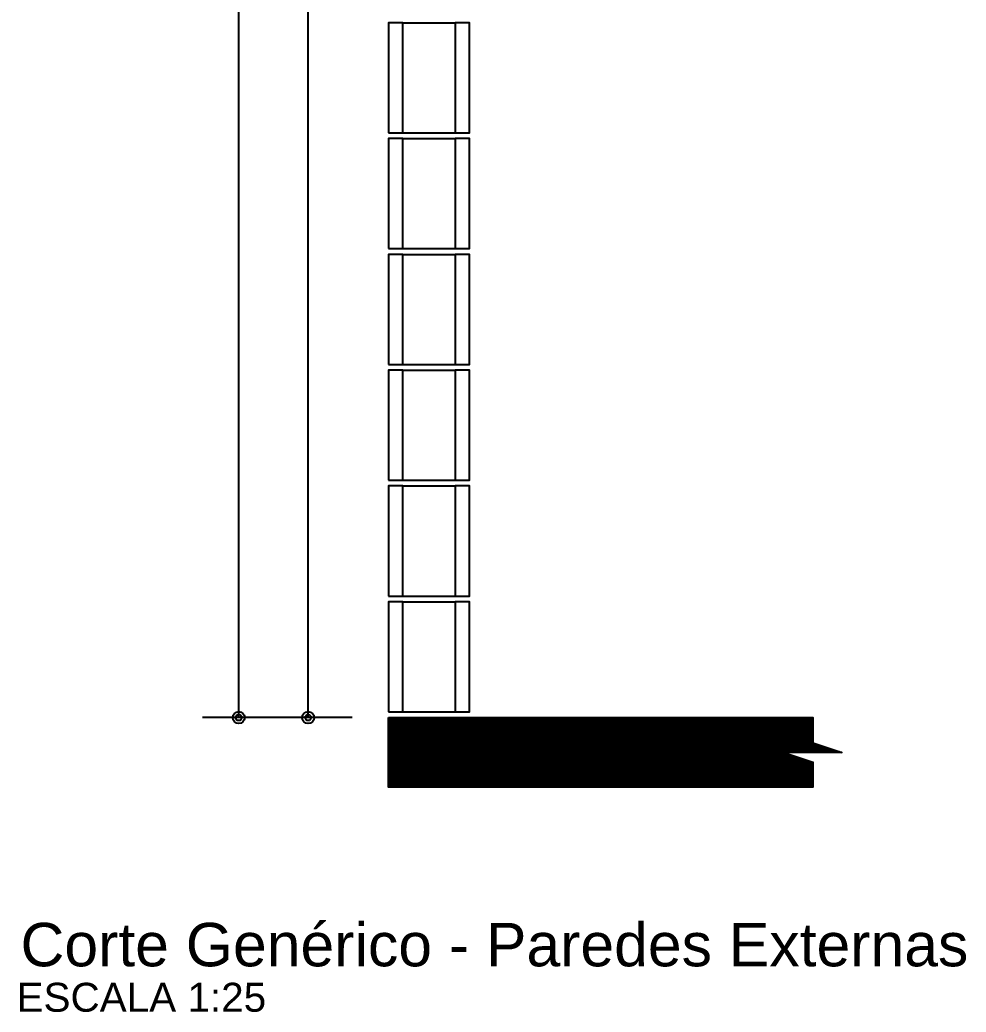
# Model space of a CAD drawing. Extents: x 0 to 119, y 0 to 84.
# Drawn here: x 59.1 to 65.64, y 51.87 to 58.72 of the extents above; entities that cross this region are included whole.
import ezdxf

# ---------------------------------------------------------------- set-up
doc = ezdxf.new("R2010")
doc.units = 0
doc.header["$MEASUREMENT"] = 0
for name, color, linetype in [('10', 252, 'CONTINUOUS'), ('24', 7, 'CONTINUOUS'), ('29', 9, 'CONTINUOUS'), ('32', 250, 'CONTINUOUS'), ('6', 178, 'CONTINUOUS')]:
    doc.layers.add(name, color=color, linetype=linetype)
doc.styles.add('TQS_ARIAL', font='arial.ttf')

msp = doc.modelspace()

# ---------------------------------------------------------------- linework, layer by layer
at = {"layer": '10', "color": 252, "linetype": 'Continuous'}
for p, q in [((61.746483, 58.703802), (62.106483, 58.703802)), ((61.746483, 57.943802), (62.106483, 57.943802)), ((61.746483, 57.903802), (62.106483, 57.903802)), ((61.746483, 57.143802), (62.106483, 57.143802)), ((61.746483, 57.103802), (62.106483, 57.103802)), ((61.746483, 56.343802), (62.106483, 56.343802)), ((61.746483, 56.303802), (62.106483, 56.303802)), ((61.746483, 55.543802), (62.106483, 55.543802)), ((61.746483, 55.503802), (62.106483, 55.503802)), ((61.746483, 54.743802), (62.106483, 54.743802)), ((61.746483, 54.703802), (62.106483, 54.703802)), ((61.746483, 53.943802), (62.106483, 53.943802))]:
    msp.add_line(p, q, dxfattribs=at)
for points in [[(61.646483, 57.943802), (61.746483, 57.943802), (61.746483, 58.703802), (61.646483, 58.703802), (61.646483, 57.943802)], [(62.106483, 57.943802), (62.206483, 57.943802), (62.206483, 58.703802), (62.106483, 58.703802), (62.106483, 57.943802)], [(61.646483, 57.143802), (61.746483, 57.143802), (61.746483, 57.903802), (61.646483, 57.903802), (61.646483, 57.143802)], [(62.106483, 57.143802), (62.206483, 57.143802), (62.206483, 57.903802), (62.106483, 57.903802), (62.106483, 57.143802)], [(61.646483, 56.343802), (61.746483, 56.343802), (61.746483, 57.103802), (61.646483, 57.103802), (61.646483, 56.343802)], [(62.106483, 56.343802), (62.206483, 56.343802), (62.206483, 57.103802), (62.106483, 57.103802), (62.106483, 56.343802)], [(61.646483, 55.543802), (61.746483, 55.543802), (61.746483, 56.303802), (61.646483, 56.303802), (61.646483, 55.543802)], [(62.106483, 55.543802), (62.206483, 55.543802), (62.206483, 56.303802), (62.106483, 56.303802), (62.106483, 55.543802)], [(61.646483, 54.743802), (61.746483, 54.743802), (61.746483, 55.503802), (61.646483, 55.503802), (61.646483, 54.743802)], [(62.106483, 54.743802), (62.206483, 54.743802), (62.206483, 55.503802), (62.106483, 55.503802), (62.106483, 54.743802)], [(61.646483, 53.943802), (61.746483, 53.943802), (61.746483, 54.703802), (61.646483, 54.703802), (61.646483, 53.943802)], [(62.106483, 53.943802), (62.206483, 53.943802), (62.206483, 54.703802), (62.106483, 54.703802), (62.106483, 53.943802)]]:
    msp.add_lwpolyline(points, dxfattribs=at)
at = {"layer": '29', "color": 9, "linetype": 'Continuous'}
for p, q in [((61.646483, 53.429902), (62.120383, 53.903802)), ((61.646483, 53.444044), (62.10624, 53.903802)), ((61.646483, 53.458186), (62.092098, 53.903802)), ((61.646483, 53.472328), (62.077956, 53.903802)), ((61.646483, 53.48647), (62.063814, 53.903802)), ((61.646483, 53.500613), (62.049672, 53.903802)), ((61.646483, 53.514755), (62.03553, 53.903802)), ((61.646483, 53.528897), (62.021388, 53.903802)), ((61.646483, 53.543039), (62.007246, 53.903802)), ((61.646483, 53.557181), (61.993103, 53.903802)), ((61.646483, 53.571323), (61.978961, 53.903802)), ((61.646483, 53.585465), (61.964819, 53.903802)), ((61.646483, 53.599607), (61.950677, 53.903802)), ((61.646483, 53.61375), (61.936535, 53.903802)), ((61.646483, 53.627892), (61.922393, 53.903802)), ((61.646483, 53.642034), (61.908251, 53.903802)), ((61.646483, 53.656176), (61.894108, 53.903802)), ((61.646483, 53.670318), (61.879966, 53.903802)), ((61.646483, 53.68446), (61.865824, 53.903802)), ((61.646483, 53.698602), (61.851682, 53.903802)), ((61.646483, 53.712745), (61.83754, 53.903802)), ((61.646483, 53.726887), (61.823398, 53.903802)), ((61.646483, 53.741029), (61.809256, 53.903802)), ((61.646483, 53.755171), (61.795113, 53.903802)), ((61.646483, 53.769313), (61.780971, 53.903802)), ((61.646483, 53.783455), (61.766829, 53.903802)), ((61.646483, 53.797597), (61.752687, 53.903802)), ((61.646483, 53.81174), (61.738545, 53.903802)), ((61.646483, 53.825882), (61.724403, 53.903802)), ((61.646483, 53.840024), (61.710261, 53.903802)), ((61.646483, 53.854166), (61.696119, 53.903802)), ((61.646483, 53.868308), (61.681976, 53.903802)), ((61.646483, 53.88245), (61.667834, 53.903802)), ((61.646483, 53.896592), (61.653692, 53.903802)), ((61.646483, 53.894765), (62.117446, 53.423802)), ((61.646483, 53.880623), (62.103304, 53.423802)), ((61.651588, 53.903802), (62.131588, 53.423802)), ((61.654525, 53.423802), (62.134525, 53.903802)), ((61.665731, 53.903802), (62.145731, 53.423802)), ((61.668667, 53.423802), (62.148667, 53.903802)), ((61.679873, 53.903802), (62.159873, 53.423802)), ((61.682809, 53.423802), (62.162809, 53.903802)), ((61.694015, 53.903802), (62.174015, 53.423802)), ((61.696951, 53.423802), (62.176951, 53.903802)), ((61.708157, 53.903802), (62.188157, 53.423802)), ((61.711093, 53.423802), (62.191093, 53.903802)), ((61.722299, 53.903802), (62.202299, 53.423802)), ((61.725235, 53.423802), (62.205235, 53.903802)), ((61.736441, 53.903802), (62.216441, 53.423802)), ((61.739378, 53.423802), (62.219378, 53.903802)), ((61.750583, 53.903802), (62.230583, 53.423802)), ((61.75352, 53.423802), (62.23352, 53.903802)), ((61.764725, 53.903802), (62.244725, 53.423802)), ((61.767662, 53.423802), (62.247662, 53.903802)), ((61.778868, 53.903802), (62.258868, 53.423802)), ((61.781804, 53.423802), (62.261804, 53.903802)), ((61.79301, 53.903802), (62.27301, 53.423802)), ((61.795946, 53.423802), (62.275946, 53.903802)), ((61.807152, 53.903802), (62.287152, 53.423802)), ((61.810088, 53.423802), (62.290088, 53.903802)), ((61.821294, 53.903802), (62.301294, 53.423802)), ((61.82423, 53.423802), (62.30423, 53.903802)), ((61.835436, 53.903802), (62.315436, 53.423802)), ((61.838373, 53.423802), (62.318373, 53.903802)), ((61.849578, 53.903802), (62.329578, 53.423802)), ((61.852515, 53.423802), (62.332515, 53.903802)), ((61.86372, 53.903802), (62.34372, 53.423802)), ((61.866657, 53.423802), (62.346657, 53.903802)), ((61.877863, 53.903802), (62.357863, 53.423802)), ((61.880799, 53.423802), (62.360799, 53.903802)), ((61.892005, 53.903802), (62.372005, 53.423802)), ((61.894941, 53.423802), (62.374941, 53.903802)), ((61.906147, 53.903802), (62.386147, 53.423802)), ((61.909083, 53.423802), (62.389083, 53.903802)), ((61.920289, 53.903802), (62.400289, 53.423802)), ((61.923225, 53.423802), (62.403225, 53.903802)), ((61.934431, 53.903802), (62.414431, 53.423802)), ((61.937367, 53.423802), (62.417367, 53.903802)), ((61.948573, 53.903802), (62.428573, 53.423802)), ((61.95151, 53.423802), (62.43151, 53.903802)), ((61.962715, 53.903802), (62.442715, 53.423802)), ((61.965652, 53.423802), (62.445652, 53.903802)), ((61.976857, 53.903802), (62.456857, 53.423802)), ((61.979794, 53.423802), (62.459794, 53.903802)), ((61.991, 53.903802), (62.471, 53.423802)), ((61.993936, 53.423802), (62.473936, 53.903802)), ((62.005142, 53.903802), (62.485142, 53.423802)), ((62.008078, 53.423802), (62.488078, 53.903802)), ((62.019284, 53.903802), (62.499284, 53.423802)), ((62.02222, 53.423802), (62.50222, 53.903802)), ((62.033426, 53.903802), (62.513426, 53.423802)), ((62.036362, 53.423802), (62.516362, 53.903802)), ((62.047568, 53.903802), (62.527568, 53.423802)), ((62.050505, 53.423802), (62.530505, 53.903802)), ((62.06171, 53.903802), (62.54171, 53.423802)), ((62.064647, 53.423802), (62.544647, 53.903802)), ((62.075852, 53.903802), (62.555852, 53.423802)), ((62.078789, 53.423802), (62.558789, 53.903802)), ((62.089995, 53.903802), (62.569995, 53.423802)), ((62.092931, 53.423802), (62.572931, 53.903802)), ((62.104137, 53.903802), (62.584137, 53.423802)), ((62.107073, 53.423802), (62.587073, 53.903802)), ((62.118279, 53.903802), (62.598279, 53.423802)), ((62.121215, 53.423802), (62.601215, 53.903802)), ((62.132421, 53.903802), (62.612421, 53.423802)), ((62.135357, 53.423802), (62.615357, 53.903802)), ((62.146563, 53.903802), (62.626563, 53.423802)), ((62.149499, 53.423802), (62.629499, 53.903802)), ((62.160705, 53.903802), (62.640705, 53.423802)), ((62.163642, 53.423802), (62.643642, 53.903802)), ((62.174847, 53.903802), (62.654847, 53.423802)), ((62.177784, 53.423802), (62.657784, 53.903802)), ((62.18899, 53.903802), (62.66899, 53.423802)), ((62.191926, 53.423802), (62.671926, 53.903802)), ((62.203132, 53.903802), (62.683132, 53.423802)), ((62.206068, 53.423802), (62.686068, 53.903802)), ((62.217274, 53.903802), (62.697274, 53.423802)), ((62.22021, 53.423802), (62.70021, 53.903802)), ((62.231416, 53.903802), (62.711416, 53.423802)), ((62.234352, 53.423802), (62.714352, 53.903802)), ((62.245558, 53.903802), (62.725558, 53.423802)), ((62.248494, 53.423802), (62.728494, 53.903802)), ((62.2597, 53.903802), (62.7397, 53.423802)), ((62.262637, 53.423802), (62.742637, 53.903802)), ((62.273842, 53.903802), (62.753842, 53.423802)), ((62.276779, 53.423802), (62.756779, 53.903802)), ((62.287984, 53.903802), (62.767984, 53.423802)), ((62.290921, 53.423802), (62.770921, 53.903802)), ((62.302127, 53.903802), (62.782127, 53.423802)), ((62.305063, 53.423802), (62.785063, 53.903802)), ((62.316269, 53.903802), (62.796269, 53.423802)), ((62.319205, 53.423802), (62.799205, 53.903802)), ((62.330411, 53.903802), (62.810411, 53.423802)), ((62.333347, 53.423802), (62.813347, 53.903802)), ((62.344553, 53.903802), (62.824553, 53.423802)), ((62.347489, 53.423802), (62.827489, 53.903802)), ((62.358695, 53.903802), (62.838695, 53.423802)), ((62.361632, 53.423802), (62.841632, 53.903802)), ((62.372837, 53.903802), (62.852837, 53.423802)), ((62.375774, 53.423802), (62.855774, 53.903802)), ((62.386979, 53.903802), (62.866979, 53.423802)), ((62.389916, 53.423802), (62.869916, 53.903802)), ((62.401122, 53.903802), (62.881122, 53.423802)), ((62.404058, 53.423802), (62.884058, 53.903802)), ((62.415264, 53.903802), (62.895264, 53.423802)), ((62.4182, 53.423802), (62.8982, 53.903802)), ((62.429406, 53.903802), (62.909406, 53.423802)), ((62.432342, 53.423802), (62.912342, 53.903802)), ((62.443548, 53.903802), (62.923548, 53.423802)), ((62.446484, 53.423802), (62.926484, 53.903802)), ((62.45769, 53.903802), (62.93769, 53.423802)), ((62.460626, 53.423802), (62.940626, 53.903802)), ((62.471832, 53.903802), (62.951832, 53.423802)), ((62.474769, 53.423802), (62.954769, 53.903802)), ((62.485974, 53.903802), (62.965974, 53.423802)), ((62.488911, 53.423802), (62.968911, 53.903802)), ((62.500117, 53.903802), (62.980117, 53.423802)), ((62.503053, 53.423802), (62.983053, 53.903802)), ((62.514259, 53.903802), (62.994259, 53.423802)), ((62.517195, 53.423802), (62.997195, 53.903802)), ((62.528401, 53.903802), (63.008401, 53.423802)), ((62.531337, 53.423802), (63.011337, 53.903802)), ((62.542543, 53.903802), (63.022543, 53.423802)), ((62.545479, 53.423802), (63.025479, 53.903802)), ((62.556685, 53.903802), (63.036685, 53.423802)), ((62.559621, 53.423802), (63.039621, 53.903802)), ((62.570827, 53.903802), (63.050827, 53.423802)), ((62.573764, 53.423802), (63.053764, 53.903802)), ((62.584969, 53.903802), (63.064969, 53.423802)), ((62.587906, 53.423802), (63.067906, 53.903802)), ((62.599111, 53.903802), (63.079111, 53.423802)), ((62.602048, 53.423802), (63.082048, 53.903802)), ((62.613254, 53.903802), (63.093254, 53.423802)), ((62.61619, 53.423802), (63.09619, 53.903802)), ((62.627396, 53.903802), (63.107396, 53.423802)), ((62.630332, 53.423802), (63.110332, 53.903802)), ((62.641538, 53.903802), (63.121538, 53.423802)), ((62.644474, 53.423802), (63.124474, 53.903802)), ((62.65568, 53.903802), (63.13568, 53.423802)), ((62.658616, 53.423802), (63.138616, 53.903802)), ((62.669822, 53.903802), (63.149822, 53.423802)), ((62.672759, 53.423802), (63.152759, 53.903802)), ((62.683964, 53.903802), (63.163964, 53.423802)), ((62.686901, 53.423802), (63.166901, 53.903802)), ((62.698106, 53.903802), (63.178106, 53.423802)), ((62.701043, 53.423802), (63.181043, 53.903802)), ((62.712249, 53.903802), (63.192249, 53.423802)), ((62.715185, 53.423802), (63.195185, 53.903802)), ((62.726391, 53.903802), (63.206391, 53.423802)), ((62.729327, 53.423802), (63.209327, 53.903802)), ((62.740533, 53.903802), (63.220533, 53.423802)), ((62.743469, 53.423802), (63.223469, 53.903802)), ((62.754675, 53.903802), (63.234675, 53.423802)), ((62.757611, 53.423802), (63.237611, 53.903802)), ((62.768817, 53.903802), (63.248817, 53.423802)), ((62.771753, 53.423802), (63.251753, 53.903802)), ((62.782959, 53.903802), (63.262959, 53.423802)), ((62.785896, 53.423802), (63.265896, 53.903802)), ((62.797101, 53.903802), (63.277101, 53.423802)), ((62.800038, 53.423802), (63.280038, 53.903802)), ((62.811243, 53.903802), (63.291243, 53.423802)), ((62.81418, 53.423802), (63.29418, 53.903802)), ((62.825386, 53.903802), (63.305386, 53.423802)), ((62.828322, 53.423802), (63.308322, 53.903802)), ((62.839528, 53.903802), (63.319528, 53.423802)), ((62.842464, 53.423802), (63.322464, 53.903802)), ((62.85367, 53.903802), (63.33367, 53.423802)), ((62.856606, 53.423802), (63.336606, 53.903802)), ((62.867812, 53.903802), (63.347812, 53.423802)), ((62.870748, 53.423802), (63.350748, 53.903802)), ((62.881954, 53.903802), (63.361954, 53.423802)), ((62.884891, 53.423802), (63.364891, 53.903802)), ((62.896096, 53.903802), (63.376096, 53.423802)), ((62.899033, 53.423802), (63.379033, 53.903802)), ((62.910238, 53.903802), (63.390238, 53.423802)), ((62.913175, 53.423802), (63.393175, 53.903802)), ((62.924381, 53.903802), (63.404381, 53.423802)), ((62.927317, 53.423802), (63.407317, 53.903802)), ((62.938523, 53.903802), (63.418523, 53.423802)), ((62.941459, 53.423802), (63.421459, 53.903802)), ((62.952665, 53.903802), (63.432665, 53.423802)), ((62.955601, 53.423802), (63.435601, 53.903802)), ((62.966807, 53.903802), (63.446807, 53.423802)), ((62.969743, 53.423802), (63.449743, 53.903802)), ((62.980949, 53.903802), (63.460949, 53.423802)), ((62.983885, 53.423802), (63.463885, 53.903802)), ((62.995091, 53.903802), (63.475091, 53.423802)), ((62.998028, 53.423802), (63.478028, 53.903802)), ((63.009233, 53.903802), (63.489233, 53.423802)), ((63.01217, 53.423802), (63.49217, 53.903802)), ((63.023376, 53.903802), (63.503376, 53.423802)), ((63.026312, 53.423802), (63.506312, 53.903802)), ((63.037518, 53.903802), (63.517518, 53.423802)), ((63.040454, 53.423802), (63.520454, 53.903802)), ((63.05166, 53.903802), (63.53166, 53.423802)), ((63.054596, 53.423802), (63.534596, 53.903802)), ((63.065802, 53.903802), (63.545802, 53.423802)), ((63.068738, 53.423802), (63.548738, 53.903802)), ((63.079944, 53.903802), (63.559944, 53.423802)), ((63.08288, 53.423802), (63.56288, 53.903802)), ((63.094086, 53.903802), (63.574086, 53.423802)), ((63.097023, 53.423802), (63.577023, 53.903802)), ((63.108228, 53.903802), (63.588228, 53.423802)), ((63.111165, 53.423802), (63.591165, 53.903802)), ((63.12237, 53.903802), (63.60237, 53.423802)), ((63.125307, 53.423802), (63.605307, 53.903802)), ((63.136513, 53.903802), (63.616513, 53.423802)), ((63.139449, 53.423802), (63.619449, 53.903802)), ((63.150655, 53.903802), (63.630655, 53.423802)), ((63.153591, 53.423802), (63.633591, 53.903802)), ((63.164797, 53.903802), (63.644797, 53.423802)), ((63.167733, 53.423802), (63.647733, 53.903802)), ((63.178939, 53.903802), (63.658939, 53.423802)), ((63.181875, 53.423802), (63.661875, 53.903802)), ((63.193081, 53.903802), (63.673081, 53.423802)), ((63.196018, 53.423802), (63.676018, 53.903802)), ((63.207223, 53.903802), (63.687223, 53.423802)), ((63.21016, 53.423802), (63.69016, 53.903802)), ((63.221365, 53.903802), (63.701365, 53.423802)), ((63.224302, 53.423802), (63.704302, 53.903802)), ((63.235508, 53.903802), (63.715508, 53.423802)), ((63.238444, 53.423802), (63.718444, 53.903802)), ((63.24965, 53.903802), (63.72965, 53.423802)), ((63.252586, 53.423802), (63.732586, 53.903802)), ((63.263792, 53.903802), (63.743792, 53.423802)), ((63.266728, 53.423802), (63.746728, 53.903802)), ((63.277934, 53.903802), (63.757934, 53.423802)), ((63.28087, 53.423802), (63.76087, 53.903802)), ((63.292076, 53.903802), (63.772076, 53.423802)), ((63.295012, 53.423802), (63.775012, 53.903802)), ((63.306218, 53.903802), (63.786218, 53.423802)), ((63.309155, 53.423802), (63.789155, 53.903802)), ((63.32036, 53.903802), (63.80036, 53.423802)), ((63.323297, 53.423802), (63.803297, 53.903802)), ((63.334503, 53.903802), (63.814503, 53.423802)), ((63.337439, 53.423802), (63.817439, 53.903802)), ((63.348645, 53.903802), (63.828645, 53.423802)), ((63.351581, 53.423802), (63.831581, 53.903802)), ((63.362787, 53.903802), (63.842787, 53.423802)), ((63.365723, 53.423802), (63.845723, 53.903802)), ((63.376929, 53.903802), (63.856929, 53.423802)), ((63.379865, 53.423802), (63.859865, 53.903802)), ((63.391071, 53.903802), (63.871071, 53.423802)), ((63.394007, 53.423802), (63.874007, 53.903802)), ((63.405213, 53.903802), (63.885213, 53.423802)), ((63.40815, 53.423802), (63.88815, 53.903802)), ((63.419355, 53.903802), (63.899355, 53.423802)), ((63.422292, 53.423802), (63.902292, 53.903802)), ((63.433497, 53.903802), (63.913497, 53.423802)), ((63.436434, 53.423802), (63.916434, 53.903802)), ((63.44764, 53.903802), (63.92764, 53.423802)), ((63.450576, 53.423802), (63.930576, 53.903802)), ((63.461782, 53.903802), (63.941782, 53.423802)), ((63.464718, 53.423802), (63.944718, 53.903802)), ((63.475924, 53.903802), (63.955924, 53.423802)), ((63.47886, 53.423802), (63.95886, 53.903802)), ((63.490066, 53.903802), (63.970066, 53.423802)), ((63.493002, 53.423802), (63.973002, 53.903802)), ((63.504208, 53.903802), (63.984208, 53.423802)), ((63.507145, 53.423802), (63.987145, 53.903802)), ((63.51835, 53.903802), (63.99835, 53.423802)), ((63.521287, 53.423802), (64.001287, 53.903802)), ((63.532492, 53.903802), (64.012492, 53.423802)), ((63.535429, 53.423802), (64.015429, 53.903802)), ((63.546635, 53.903802), (64.026635, 53.423802)), ((63.549571, 53.423802), (64.029571, 53.903802)), ((63.560777, 53.903802), (64.040777, 53.423802)), ((63.563713, 53.423802), (64.043713, 53.903802)), ((63.574919, 53.903802), (64.054919, 53.423802)), ((63.577855, 53.423802), (64.057855, 53.903802)), ((63.589061, 53.903802), (64.069061, 53.423802)), ((63.591997, 53.423802), (64.071997, 53.903802)), ((63.603203, 53.903802), (64.083203, 53.423802)), ((63.606139, 53.423802), (64.086139, 53.903802)), ((63.617345, 53.903802), (64.097345, 53.423802)), ((63.620282, 53.423802), (64.100282, 53.903802)), ((63.631487, 53.903802), (64.111487, 53.423802)), ((63.634424, 53.423802), (64.114424, 53.903802)), ((63.645629, 53.903802), (64.125629, 53.423802)), ((63.648566, 53.423802), (64.128566, 53.903802)), ((63.659772, 53.903802), (64.139772, 53.423802)), ((63.662708, 53.423802), (64.142708, 53.903802)), ((63.673914, 53.903802), (64.153914, 53.423802)), ((63.67685, 53.423802), (64.15685, 53.903802)), ((63.688056, 53.903802), (64.168056, 53.423802)), ((63.690992, 53.423802), (64.170992, 53.903802)), ((63.702198, 53.903802), (64.182198, 53.423802)), ((63.705134, 53.423802), (64.185134, 53.903802)), ((63.71634, 53.903802), (64.19634, 53.423802)), ((63.719277, 53.423802), (64.199277, 53.903802)), ((63.730482, 53.903802), (64.210482, 53.423802)), ((63.733419, 53.423802), (64.213419, 53.903802)), ((63.744624, 53.903802), (64.224624, 53.423802)), ((63.747561, 53.423802), (64.227561, 53.903802)), ((63.758767, 53.903802), (64.238767, 53.423802)), ((63.761703, 53.423802), (64.241703, 53.903802)), ((63.772909, 53.903802), (64.252909, 53.423802)), ((63.775845, 53.423802), (64.255845, 53.903802)), ((63.787051, 53.903802), (64.267051, 53.423802)), ((63.789987, 53.423802), (64.269987, 53.903802)), ((63.801193, 53.903802), (64.281193, 53.423802)), ((63.804129, 53.423802), (64.284129, 53.903802)), ((63.815335, 53.903802), (64.295335, 53.423802)), ((63.818271, 53.423802), (64.298271, 53.903802)), ((63.829477, 53.903802), (64.309477, 53.423802)), ((63.832414, 53.423802), (64.312414, 53.903802)), ((63.843619, 53.903802), (64.323619, 53.423802)), ((63.846556, 53.423802), (64.326556, 53.903802)), ((63.857762, 53.903802), (64.337762, 53.423802)), ((63.860698, 53.423802), (64.340698, 53.903802)), ((63.871904, 53.903802), (64.351904, 53.423802)), ((63.87484, 53.423802), (64.35484, 53.903802)), ((63.886046, 53.903802), (64.366046, 53.423802)), ((63.888982, 53.423802), (64.368982, 53.903802)), ((63.900188, 53.903802), (64.380188, 53.423802)), ((63.903124, 53.423802), (64.383124, 53.903802)), ((63.91433, 53.903802), (64.39433, 53.423802)), ((63.917266, 53.423802), (64.397266, 53.903802)), ((63.928472, 53.903802), (64.408472, 53.423802)), ((63.931409, 53.423802), (64.411409, 53.903802)), ((63.942614, 53.903802), (64.422614, 53.423802)), ((63.945551, 53.423802), (64.425551, 53.903802)), ((63.956756, 53.903802), (64.436756, 53.423802)), ((63.959693, 53.423802), (64.439693, 53.903802)), ((63.970899, 53.903802), (64.450899, 53.423802)), ((63.973835, 53.423802), (64.453835, 53.903802)), ((63.985041, 53.903802), (64.465041, 53.423802)), ((63.987977, 53.423802), (64.467977, 53.903802)), ((63.999183, 53.903802), (64.479183, 53.423802)), ((64.002119, 53.423802), (64.482119, 53.903802)), ((64.013325, 53.903802), (64.493325, 53.423802)), ((64.016261, 53.423802), (64.496261, 53.903802)), ((64.027467, 53.903802), (64.507467, 53.423802)), ((64.030404, 53.423802), (64.510404, 53.903802)), ((64.041609, 53.903802), (64.521609, 53.423802)), ((64.044546, 53.423802), (64.524546, 53.903802)), ((64.055751, 53.903802), (64.535751, 53.423802)), ((64.058688, 53.423802), (64.538688, 53.903802)), ((64.069894, 53.903802), (64.549894, 53.423802)), ((64.07283, 53.423802), (64.55283, 53.903802)), ((64.084036, 53.903802), (64.564036, 53.423802)), ((64.086972, 53.423802), (64.566972, 53.903802)), ((64.098178, 53.903802), (64.576818, 53.425161)), ((64.101114, 53.423802), (64.576818, 53.899506)), ((64.11232, 53.903802), (64.576818, 53.439304)), ((64.115256, 53.423802), (64.576818, 53.885364)), ((64.126462, 53.903802), (64.576818, 53.453446)), ((64.140604, 53.903802), (64.380604, 53.663802)), ((64.154746, 53.903802), (64.394746, 53.663802)), ((64.168889, 53.903802), (64.408889, 53.663802)), ((64.183031, 53.903802), (64.423031, 53.663802)), ((64.197173, 53.903802), (64.437173, 53.663802)), ((64.211315, 53.903802), (64.451315, 53.663802)), ((64.225457, 53.903802), (64.465457, 53.663802)), ((64.239599, 53.903802), (64.479599, 53.663802)), ((64.253741, 53.903802), (64.493741, 53.663802)), ((64.267883, 53.903802), (64.507883, 53.663802)), ((64.282026, 53.903802), (64.522026, 53.663802)), ((64.296168, 53.903802), (64.536168, 53.663802)), ((64.31031, 53.903802), (64.55031, 53.663802)), ((64.324452, 53.903802), (64.564452, 53.663802)), ((64.338594, 53.903802), (64.578594, 53.663802)), ((64.352736, 53.903802), (64.592736, 53.663802)), ((64.366878, 53.903802), (64.606878, 53.663802)), ((64.381021, 53.903802), (64.621021, 53.663802)), ((64.395163, 53.903802), (64.635163, 53.663802)), ((64.409305, 53.903802), (64.576818, 53.736288)), ((64.423447, 53.903802), (64.576818, 53.750431)), ((64.437589, 53.903802), (64.576818, 53.764573)), ((64.451731, 53.903802), (64.576818, 53.778715)), ((64.465873, 53.903802), (64.576818, 53.792857)), ((64.480015, 53.903802), (64.576818, 53.806999)), ((64.494158, 53.903802), (64.576818, 53.821141)), ((64.5083, 53.903802), (64.576818, 53.835283)), ((64.522442, 53.903802), (64.576818, 53.849426)), ((64.536584, 53.903802), (64.576818, 53.863568)), ((64.550726, 53.903802), (64.576818, 53.87771)), ((64.564868, 53.903802), (64.576818, 53.891852)), ((61.646483, 53.866481), (62.089162, 53.423802)), ((61.646483, 53.852339), (62.07502, 53.423802)), ((61.646483, 53.838197), (62.060878, 53.423802)), ((61.646483, 53.824055), (62.046736, 53.423802)), ((61.646483, 53.809913), (62.032593, 53.423802)), ((64.129398, 53.423802), (64.576818, 53.871222)), ((64.383541, 53.663802), (64.576818, 53.857079)), ((64.397683, 53.663802), (64.576818, 53.842937)), ((64.411825, 53.663802), (64.576818, 53.828795)), ((64.425967, 53.663802), (64.576818, 53.814653)), ((61.646483, 53.79577), (62.018451, 53.423802)), ((61.646483, 53.781628), (62.004309, 53.423802)), ((61.646483, 53.767486), (61.990167, 53.423802)), ((61.646483, 53.753344), (61.976025, 53.423802)), ((64.440109, 53.663802), (64.576818, 53.800511)), ((64.454251, 53.663802), (64.576818, 53.786369)), ((64.468393, 53.663802), (64.576818, 53.772227)), ((64.482536, 53.663802), (64.576818, 53.758084)), ((64.496678, 53.663802), (64.576818, 53.743942)), ((61.646483, 53.739202), (61.961883, 53.423802)), ((61.646483, 53.72506), (61.947741, 53.423802)), ((61.646483, 53.710918), (61.933598, 53.423802)), ((61.646483, 53.696775), (61.919456, 53.423802)), ((61.646483, 53.682633), (61.905314, 53.423802)), ((64.51082, 53.663802), (64.576818, 53.730468)), ((64.524962, 53.663802), (64.587926, 53.726766)), ((64.539104, 53.663802), (64.598532, 53.72323)), ((64.553246, 53.663802), (64.609139, 53.719695)), ((64.567388, 53.663802), (64.619746, 53.716159)), ((64.581531, 53.663802), (64.630352, 53.712624)), ((64.585548, 53.727558), (64.649305, 53.663802)), ((64.595673, 53.663802), (64.640959, 53.709088)), ((64.606762, 53.720487), (64.663447, 53.663802)), ((64.609815, 53.663802), (64.651566, 53.705553)), ((64.623957, 53.663802), (64.662172, 53.702017)), ((64.627975, 53.713416), (64.677589, 53.663802)), ((64.638099, 53.663802), (64.672779, 53.698481)), ((64.649188, 53.706345), (64.691731, 53.663802)), ((64.652241, 53.663802), (64.683385, 53.694946)), ((64.666383, 53.663802), (64.693992, 53.69141)), ((64.670401, 53.699274), (64.705873, 53.663802)), ((64.680525, 53.663802), (64.704599, 53.687875)), ((64.691614, 53.692203), (64.720015, 53.663802)), ((64.694668, 53.663802), (64.715205, 53.684339)), ((64.70881, 53.663802), (64.725812, 53.680804)), ((64.712827, 53.685132), (64.734158, 53.663802)), ((64.722952, 53.663802), (64.736418, 53.677268)), ((64.734041, 53.678061), (64.7483, 53.663802)), ((64.737094, 53.663802), (64.747025, 53.673733)), ((64.755254, 53.67099), (64.762442, 53.663802)), ((61.646483, 53.668491), (61.891172, 53.423802)), ((61.646483, 53.654349), (61.87703, 53.423802)), ((61.646483, 53.640207), (61.862888, 53.423802)), ((61.646483, 53.626065), (61.848746, 53.423802)), ((61.646483, 53.611923), (61.834604, 53.423802)), ((64.143541, 53.423802), (64.38186, 53.662121)), ((64.157683, 53.423802), (64.392467, 53.658586)), ((64.171825, 53.423802), (64.403073, 53.65505)), ((64.185967, 53.423802), (64.41368, 53.651515)), ((64.200109, 53.423802), (64.424286, 53.647979)), ((64.214251, 53.423802), (64.434893, 53.644444)), ((64.228393, 53.423802), (64.4455, 53.640908)), ((64.242536, 53.423802), (64.456106, 53.637372)), ((64.256678, 53.423802), (64.466713, 53.633837)), ((64.27082, 53.423802), (64.477319, 53.630301)), ((64.284962, 53.423802), (64.487926, 53.626766)), ((64.299104, 53.423802), (64.498533, 53.62323)), ((64.313246, 53.423802), (64.509139, 53.619695)), ((64.327388, 53.423802), (64.519746, 53.616159)), ((64.341531, 53.423802), (64.530352, 53.612624)), ((64.355673, 53.423802), (64.540959, 53.609088)), ((64.369815, 53.423802), (64.551566, 53.605553)), ((64.382497, 53.661909), (64.576818, 53.467588)), ((64.40371, 53.654838), (64.576818, 53.48173)), ((64.424924, 53.647767), (64.576818, 53.495872)), ((64.446137, 53.640696), (64.576818, 53.510014)), ((64.46735, 53.633624), (64.576818, 53.524156)), ((64.488563, 53.626553), (64.576818, 53.538299)), ((64.509777, 53.619482), (64.576818, 53.552441)), ((64.53099, 53.612411), (64.576818, 53.566583)), ((64.552203, 53.60534), (64.576818, 53.580725)), ((64.751236, 53.663802), (64.757632, 53.670197)), ((64.765378, 53.663802), (64.768238, 53.666662)), ((61.646483, 53.597135), (61.820461, 53.423802)), ((61.646483, 53.583638), (61.806319, 53.423802)), ((61.646483, 53.569496), (61.792177, 53.423802)), ((61.646483, 53.555354), (61.778035, 53.423802)), ((61.646483, 53.541212), (61.763893, 53.423802)), ((64.383957, 53.423802), (64.562172, 53.602017)), ((64.398099, 53.423802), (64.572779, 53.598482)), ((64.412241, 53.423802), (64.576818, 53.588379)), ((64.426383, 53.423802), (64.576818, 53.574237)), ((64.440525, 53.423802), (64.576818, 53.560095)), ((64.454668, 53.423802), (64.576818, 53.545952)), ((64.573416, 53.598269), (64.576818, 53.594867)), ((61.646483, 53.52707), (61.749751, 53.423802)), ((61.646483, 53.512928), (61.735609, 53.423802)), ((61.646483, 53.498786), (61.721466, 53.423802)), ((61.646483, 53.484643), (61.707324, 53.423802)), ((61.646483, 53.470501), (61.693182, 53.423802)), ((64.46881, 53.423802), (64.576818, 53.53181)), ((64.482952, 53.423802), (64.576818, 53.517668)), ((64.497094, 53.423802), (64.576818, 53.503526)), ((64.511236, 53.423802), (64.576818, 53.489384)), ((64.525378, 53.423802), (64.576818, 53.475242)), ((61.646483, 53.456359), (61.67904, 53.423802)), ((61.646483, 53.442217), (61.664898, 53.423802)), ((61.646483, 53.428075), (61.650756, 53.423802)), ((64.53952, 53.423802), (64.576818, 53.4611)), ((64.553663, 53.423802), (64.576818, 53.446957)), ((64.567805, 53.423802), (64.576818, 53.432815))]:
    msp.add_line(p, q, dxfattribs=at)
msp.add_lwpolyline([(61.646483, 53.903802), (64.576818, 53.903802), (64.576818, 53.730468), (64.776818, 53.663802), (64.376818, 53.663802), (64.576818, 53.597135), (64.576818, 53.423802), (61.646483, 53.423802), (61.646483, 53.597135), (61.646483, 53.663802), (61.646483, 53.730468), (61.646483, 53.903802)], dxfattribs=at)
at = {"layer": '32', "color": 250, "linetype": 'Continuous'}
for p, q in [((60.612507, 53.903802), (60.612507, 64.783802)), ((61.092171, 53.903802), (61.092171, 64.303802)), ((61.146483, 53.903802), (60.362507, 53.903802)), ((61.396483, 53.903802), (60.842171, 53.903802)), ((61.396483, 53.903802), (61.396483, 53.903802)), ((61.646483, 53.903802), (61.646483, 53.903802)), ((61.646483, 53.903802), (61.646483, 53.903802)), ((61.646483, 53.903802), (61.646483, 53.903802)), ((61.646483, 53.903802), (61.646483, 53.903802)), ((61.646483, 53.423802), (61.646483, 53.423802))]:
    msp.add_line(p, q, dxfattribs=at)
for centre, radius in [((60.612507, 53.903802), 0.041625), ((61.092171, 53.903802), 0.041625), ((60.612507, 53.903802), 0.02075), ((61.092171, 53.903802), 0.02075)]:
    msp.add_circle(centre, radius, dxfattribs=at)
at = {"layer": '6', "color": 178, "linetype": 'Continuous'}
msp.add_lwpolyline([(61.646483, 53.903802), (64.576818, 53.903802), (64.576818, 53.730468), (64.776818, 53.663802), (64.376818, 53.663802), (64.576818, 53.597135), (64.576818, 53.423802), (61.646483, 53.423802), (61.646483, 53.597135), (61.646483, 53.663802), (61.646483, 53.730468), (61.646483, 53.903802)], dxfattribs=at)

# ---------------------------------------------------------------- texts
at = {"layer": '24', "color": 7, "linetype": 'Continuous', "style": 'TQS_ARIAL'}
for s, height, p in [('Corte Genérico - Paredes Externas', 0.3, (59.105806, 52.185906)), ('ESCALA 1:25', 0.2, (59.078184, 51.872142))]:
    msp.add_text(s, height=height, dxfattribs=at).set_placement(p)

doc.saveas('drawing.dxf')
